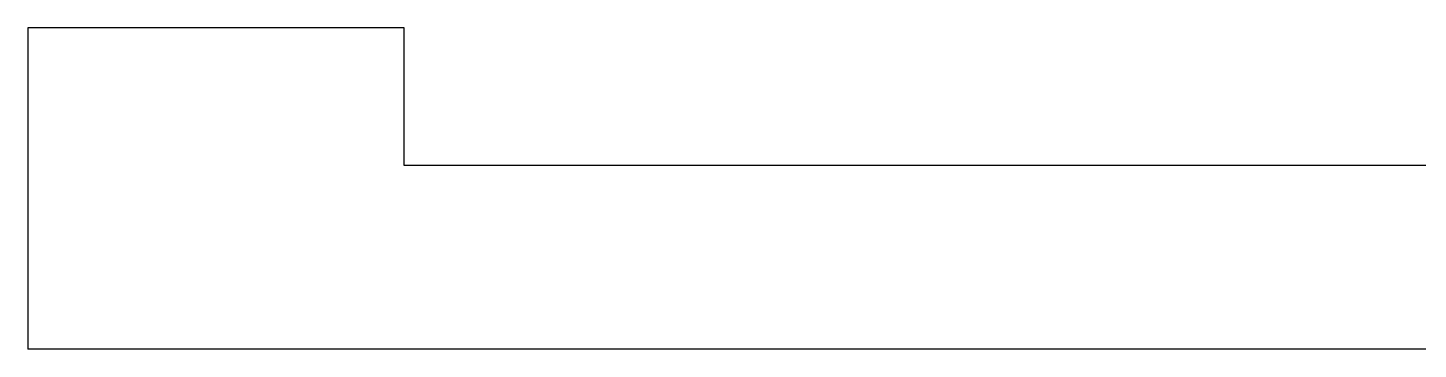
# Model space of a CAD drawing. Header units: millimetres. Extents: x 3104083 to 3173399, y -3165492 to -3044687.
# Drawn here: x 3115048 to 3116563, y -3115648 to -3115298 of the extents above; entities that cross this region are included whole.
import ezdxf

# ---------------------------------------------------------------- set-up
doc = ezdxf.new("R2010")
doc.units = ezdxf.units.MM
doc.header["$LTSCALE"] = 500
doc.header["$MEASUREMENT"] = 0
doc.layers.add('墙体', color=6, linetype='CONTINUOUS', lineweight=25)

msp = doc.modelspace()

# ---------------------------------------------------------------- linework, layer by layer
at = {"layer": '墙体'}
for p, q in [((3115457.808, -3115297.51), (3115047.808, -3115297.51)), ((3115047.808, -3115297.51), (3115047.808, -3115647.51)), ((3115457.808, -3115447.51), (3115457.808, -3115297.51)), ((3117497.808, -3115447.51), (3115457.808, -3115447.51)), ((3117697.808, -3115647.51), (3115047.808, -3115647.51))]:
    msp.add_line(p, q, dxfattribs=at)

doc.saveas('drawing.dxf')
